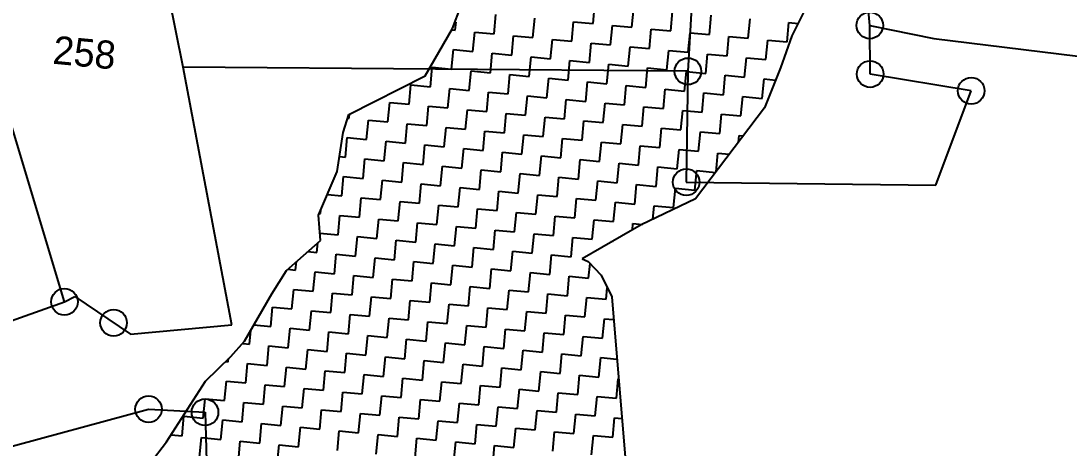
# Model space of a CAD drawing. Header units: metres. Extents: x 279090 to 282389, y 2073542 to 2078104.
# Drawn here: x 279539.4 to 279876.3, y 2077373.9 to 2077511 of the extents above; entities that cross this region are included whole.
import ezdxf
from ezdxf.enums import TextEntityAlignment as Align

# ---------------------------------------------------------------- set-up
doc = ezdxf.new("R2010")
doc.units = ezdxf.units.M
doc.header["$LTSCALE"] = 0.3
doc.header["$MEASUREMENT"] = 0
for name, color, linetype in [('POLY_HATCH', 12, 'Continuous'), ('POLY_PARCEL', 6, 'Continuous'), ('TEXT_PARCEL', 7, 'Continuous')]:
    doc.layers.add(name, color=color, linetype=linetype)
doc.styles.add('TEXT_MAP', font='', dxfattribs={"height": 1.8})
doc.styles.get('TEXT_MAP').set_extended_font_data('Kruti Dev 050')

msp = doc.modelspace()

# ---------------------------------------------------------------- linework, layer by layer
for centre in [(279812.2, 2077509.56), (279753.77, 2077494.81), (279812.33, 2077493.93), (279844.8, 2077488.57), (279753.22, 2077459.21), (279553.39, 2077420.79), (279569.19, 2077414.08), (279580.43, 2077386.32), (279598.56, 2077385.34)]:
    msp.add_circle(centre, 4.27)
at = {"layer": 'POLY_HATCH'}
for p, q in [((279678.07, 2077508.53), (279680.73, 2077515.62)), ((279791.29, 2077514.53), (279787.18, 2077506.25)), ((279669.3, 2077493.36), (279678.07, 2077508.53)), ((279787.18, 2077506.25), (279783.54, 2077495.93)), ((279783.54, 2077495.93), (279778.33, 2077483.08)), ((279644.81, 2077481), (279669.3, 2077493.36)), ((279778.33, 2077483.08), (279756.24, 2077453.83)), ((279642.92, 2077475.18), (279644.81, 2077481)), ((279641.08, 2077462.69), (279642.92, 2077475.18)), ((279635.08, 2077448.59), (279641.08, 2077462.69)), ((279756.24, 2077453.83), (279738.79, 2077445.48)), ((279635.66, 2077440.53), (279635.08, 2077448.59)), ((279738.79, 2077445.48), (279719.76, 2077434.61)), ((279624.75, 2077430.9), (279635.66, 2077440.53)), ((279719.76, 2077434.61), (279721.68, 2077433.76)), ((279721.68, 2077433.76), (279725.93, 2077429.36)), ((279620.04, 2077423.34), (279624.75, 2077430.9)), ((279725.93, 2077429.36), (279729.28, 2077422.38)), ((279611.28, 2077408.17), (279620.04, 2077423.34)), ((279729.28, 2077422.38), (279734.59, 2077358.55)), ((279606.81, 2077403.26), (279611.28, 2077408.17)), ((279598.74, 2077395.35), (279606.81, 2077403.26)), ((279586.23, 2077375.86), (279598.74, 2077395.35)), ((279598.74, 2077395.35), (279598.74, 2077395.35)), ((279580.92, 2077369.03), (279586.23, 2077375.86))]:
    msp.add_line(p, q, dxfattribs=at)
at = {"layer": 'POLY_HATCH', "linetype": 'Continuous'}
for p, q in [((279723.26, 2077510.13), (279723.85, 2077516.37)), ((279691.48, 2077506.83), (279692.06, 2077513.07)), ((279735.74, 2077508.95), (279736.33, 2077515.19)), ((279748.22, 2077507.78), (279748.81, 2077514.02)), ((279760.7, 2077506.6), (279761.28, 2077512.84)), ((279679, 2077508.01), (279679.24, 2077510.56)), ((279703.96, 2077505.66), (279704.54, 2077511.89)), ((279716.43, 2077504.48), (279717.02, 2077510.72)), ((279717.02, 2077510.72), (279723.26, 2077510.13)), ((279728.91, 2077503.3), (279729.5, 2077509.54)), ((279729.5, 2077509.54), (279735.74, 2077508.95)), ((279773.17, 2077505.43), (279773.76, 2077511.66)), ((279785.65, 2077504.25), (279786.24, 2077510.49)), ((279786.24, 2077510.49), (279789.15, 2077510.21)), ((279677.83, 2077508.12), (279679, 2077508.01)), ((279684.65, 2077501.18), (279685.24, 2077507.42)), ((279685.24, 2077507.42), (279691.48, 2077506.83)), ((279697.13, 2077500), (279697.72, 2077506.24)), ((279697.72, 2077506.24), (279703.96, 2077505.66)), ((279741.39, 2077502.13), (279741.98, 2077508.37)), ((279741.98, 2077508.37), (279748.22, 2077507.78)), ((279753.87, 2077500.95), (279754.46, 2077507.19)), ((279754.46, 2077507.19), (279760.7, 2077506.6)), ((279766.35, 2077499.77), (279766.94, 2077506.01)), ((279766.94, 2077506.01), (279773.17, 2077505.43)), ((279709.61, 2077498.83), (279710.19, 2077505.07)), ((279710.19, 2077505.07), (279716.43, 2077504.48)), ((279722.08, 2077497.65), (279722.67, 2077503.89)), ((279722.67, 2077503.89), (279728.91, 2077503.3)), ((279734.56, 2077496.48), (279735.15, 2077502.72)), ((279735.15, 2077502.72), (279741.39, 2077502.13)), ((279778.83, 2077498.6), (279779.41, 2077504.84)), ((279779.41, 2077504.84), (279785.65, 2077504.25)), ((279677.82, 2077495.53), (279678.41, 2077501.77)), ((279678.41, 2077501.77), (279684.65, 2077501.18)), ((279690.3, 2077494.35), (279690.89, 2077500.59)), ((279690.89, 2077500.59), (279697.13, 2077500)), ((279702.78, 2077493.18), (279703.37, 2077499.42)), ((279703.37, 2077499.42), (279709.61, 2077498.83)), ((279747.04, 2077495.3), (279747.63, 2077501.54)), ((279747.63, 2077501.54), (279753.87, 2077500.95)), ((279759.52, 2077494.12), (279760.11, 2077500.36)), ((279760.11, 2077500.36), (279766.35, 2077499.77)), ((279772, 2077492.95), (279772.59, 2077499.19)), ((279772.59, 2077499.19), (279778.83, 2077498.6)), ((279671, 2077489.88), (279671.58, 2077496.12)), ((279671.58, 2077496.12), (279677.82, 2077495.53)), ((279715.26, 2077492), (279715.85, 2077498.24)), ((279715.85, 2077498.24), (279722.08, 2077497.65)), ((279727.74, 2077490.82), (279728.32, 2077497.06)), ((279728.32, 2077497.06), (279734.56, 2077496.48)), ((279740.21, 2077489.65), (279740.8, 2077495.89)), ((279740.8, 2077495.89), (279747.04, 2077495.3)), ((279683.47, 2077488.7), (279684.06, 2077494.94)), ((279684.06, 2077494.94), (279690.3, 2077494.35)), ((279695.95, 2077487.53), (279696.54, 2077493.77)), ((279696.54, 2077493.77), (279702.78, 2077493.18)), ((279708.43, 2077486.35), (279709.02, 2077492.59)), ((279709.02, 2077492.59), (279715.26, 2077492)), ((279752.69, 2077488.47), (279753.28, 2077494.71)), ((279753.28, 2077494.71), (279759.52, 2077494.12)), ((279765.17, 2077487.3), (279765.76, 2077493.54)), ((279765.76, 2077493.54), (279772, 2077492.95)), ((279777.65, 2077486.12), (279778.24, 2077492.36)), ((279778.24, 2077492.36), (279781.95, 2077492.01)), ((279664.17, 2077484.23), (279664.76, 2077490.47)), ((279664.76, 2077490.47), (279671, 2077489.88)), ((279676.65, 2077483.05), (279677.23, 2077489.29)), ((279677.23, 2077489.29), (279683.47, 2077488.7)), ((279720.91, 2077485.17), (279721.5, 2077491.41)), ((279721.5, 2077491.41), (279727.74, 2077490.82)), ((279733.39, 2077484), (279733.97, 2077490.24)), ((279733.97, 2077490.24), (279740.21, 2077489.65)), ((279745.87, 2077482.82), (279746.45, 2077489.06)), ((279746.45, 2077489.06), (279752.69, 2077488.47)), ((279689.12, 2077481.88), (279689.71, 2077488.11)), ((279689.71, 2077488.11), (279695.95, 2077487.53)), ((279701.6, 2077480.7), (279702.19, 2077486.94)), ((279702.19, 2077486.94), (279708.43, 2077486.35)), ((279714.08, 2077479.52), (279714.67, 2077485.76)), ((279714.67, 2077485.76), (279720.91, 2077485.17)), ((279758.34, 2077481.65), (279758.93, 2077487.88)), ((279758.93, 2077487.88), (279765.17, 2077487.3)), ((279770.82, 2077480.47), (279771.41, 2077486.71)), ((279771.41, 2077486.71), (279777.65, 2077486.12)), ((279657.34, 2077478.58), (279657.93, 2077484.82)), ((279657.93, 2077484.82), (279664.17, 2077484.23)), ((279669.82, 2077477.4), (279670.41, 2077483.64)), ((279670.41, 2077483.64), (279676.65, 2077483.05)), ((279682.3, 2077476.22), (279682.89, 2077482.46)), ((279682.89, 2077482.46), (279689.12, 2077481.88)), ((279726.56, 2077478.35), (279727.15, 2077484.59)), ((279727.15, 2077484.59), (279733.39, 2077484)), ((279739.04, 2077477.17), (279739.63, 2077483.41)), ((279739.63, 2077483.41), (279745.87, 2077482.82)), ((279751.52, 2077475.99), (279752.1, 2077482.23)), ((279752.1, 2077482.23), (279758.34, 2077481.65)), ((279644.42, 2077479.79), (279644.86, 2077479.75)), ((279644.86, 2077479.75), (279644.99, 2077481.1)), ((279650.51, 2077472.93), (279651.1, 2077479.16)), ((279651.1, 2077479.16), (279657.34, 2077478.58)), ((279694.78, 2077475.05), (279695.36, 2077481.29)), ((279695.36, 2077481.29), (279701.6, 2077480.7)), ((279707.25, 2077473.87), (279707.84, 2077480.11)), ((279707.84, 2077480.11), (279714.08, 2077479.52)), ((279719.73, 2077472.7), (279720.32, 2077478.93)), ((279720.32, 2077478.93), (279726.56, 2077478.35)), ((279763.99, 2077474.82), (279764.58, 2077481.06)), ((279764.58, 2077481.06), (279770.82, 2077480.47)), ((279662.99, 2077471.75), (279663.58, 2077477.99)), ((279663.58, 2077477.99), (279669.82, 2077477.4)), ((279675.47, 2077470.57), (279676.06, 2077476.81)), ((279676.06, 2077476.81), (279682.3, 2077476.22)), ((279687.95, 2077469.4), (279688.54, 2077475.64)), ((279688.54, 2077475.64), (279694.78, 2077475.05)), ((279732.21, 2077471.52), (279732.8, 2077477.76)), ((279732.8, 2077477.76), (279739.04, 2077477.17)), ((279744.69, 2077470.34), (279745.28, 2077476.58)), ((279745.28, 2077476.58), (279751.52, 2077475.99)), ((279757.17, 2077469.17), (279757.76, 2077475.41)), ((279757.76, 2077475.41), (279763.99, 2077474.82)), ((279643.69, 2077467.27), (279644.27, 2077473.51)), ((279644.27, 2077473.51), (279650.51, 2077472.93)), ((279656.16, 2077466.1), (279656.75, 2077472.34)), ((279656.75, 2077472.34), (279662.99, 2077471.75)), ((279700.43, 2077468.22), (279701.01, 2077474.46)), ((279701.01, 2077474.46), (279707.25, 2077473.87)), ((279712.9, 2077467.04), (279713.49, 2077473.28)), ((279713.49, 2077473.28), (279719.73, 2077472.7)), ((279725.38, 2077465.87), (279725.97, 2077472.11)), ((279725.97, 2077472.11), (279732.21, 2077471.52)), ((279770.03, 2077472.1), (279770.23, 2077474.23)), ((279770.23, 2077474.23), (279771.55, 2077474.11)), ((279668.64, 2077464.92), (279669.23, 2077471.16)), ((279669.23, 2077471.16), (279675.47, 2077470.57)), ((279681.12, 2077463.75), (279681.71, 2077469.98)), ((279681.71, 2077469.98), (279687.95, 2077469.4)), ((279693.6, 2077462.57), (279694.19, 2077468.81)), ((279694.19, 2077468.81), (279700.43, 2077468.22)), ((279737.86, 2077464.69), (279738.45, 2077470.93)), ((279738.45, 2077470.93), (279744.69, 2077470.34)), ((279750.34, 2077463.52), (279750.93, 2077469.75)), ((279750.93, 2077469.75), (279757.17, 2077469.17)), ((279762.84, 2077462.57), (279763.41, 2077468.58)), ((279763.41, 2077468.58), (279767.11, 2077468.23)), ((279641.78, 2077467.45), (279643.69, 2077467.27)), ((279649.34, 2077460.45), (279649.93, 2077466.69)), ((279649.93, 2077466.69), (279656.16, 2077466.1)), ((279661.82, 2077459.27), (279662.4, 2077465.51)), ((279662.4, 2077465.51), (279668.64, 2077464.92)), ((279706.08, 2077461.39), (279706.67, 2077467.63)), ((279706.67, 2077467.63), (279712.9, 2077467.04)), ((279718.56, 2077460.22), (279719.14, 2077466.46)), ((279719.14, 2077466.46), (279725.38, 2077465.87)), ((279731.03, 2077459.04), (279731.62, 2077465.28)), ((279731.62, 2077465.28), (279737.86, 2077464.69)), ((279674.29, 2077458.09), (279674.88, 2077464.33)), ((279674.88, 2077464.33), (279681.12, 2077463.75)), ((279686.77, 2077456.92), (279687.36, 2077463.16)), ((279687.36, 2077463.16), (279693.6, 2077462.57)), ((279699.25, 2077455.74), (279699.84, 2077461.98)), ((279699.84, 2077461.98), (279706.08, 2077461.39)), ((279743.51, 2077457.86), (279744.1, 2077464.1)), ((279744.1, 2077464.1), (279750.34, 2077463.52)), ((279755.99, 2077456.69), (279756.58, 2077462.93)), ((279756.58, 2077462.93), (279762.67, 2077462.35)), ((279642.51, 2077454.8), (279643.1, 2077461.04)), ((279643.1, 2077461.04), (279649.34, 2077460.45)), ((279654.99, 2077453.62), (279655.58, 2077459.86)), ((279655.58, 2077459.86), (279661.82, 2077459.27)), ((279667.47, 2077452.44), (279668.05, 2077458.68)), ((279668.05, 2077458.68), (279674.29, 2077458.09)), ((279711.73, 2077454.57), (279712.32, 2077460.81)), ((279712.32, 2077460.81), (279718.56, 2077460.22)), ((279724.21, 2077453.39), (279724.8, 2077459.63)), ((279724.8, 2077459.63), (279731.03, 2077459.04)), ((279736.69, 2077452.21), (279737.27, 2077458.45)), ((279737.27, 2077458.45), (279743.51, 2077457.86)), ((279637.91, 2077455.23), (279642.51, 2077454.8)), ((279679.94, 2077451.27), (279680.53, 2077457.51)), ((279680.53, 2077457.51), (279686.77, 2077456.92)), ((279692.42, 2077450.09), (279693.01, 2077456.33)), ((279693.01, 2077456.33), (279699.25, 2077455.74)), ((279704.9, 2077448.91), (279705.49, 2077455.15)), ((279705.49, 2077455.15), (279711.73, 2077454.57)), ((279749.16, 2077451.04), (279749.75, 2077457.28)), ((279749.75, 2077457.28), (279755.99, 2077456.69)), ((279648.16, 2077447.97), (279648.75, 2077454.21)), ((279648.75, 2077454.21), (279654.99, 2077453.62)), ((279660.64, 2077446.79), (279661.23, 2077453.03)), ((279661.23, 2077453.03), (279667.47, 2077452.44)), ((279673.12, 2077445.62), (279673.71, 2077451.86)), ((279673.71, 2077451.86), (279679.94, 2077451.27)), ((279717.38, 2077447.74), (279717.97, 2077453.98)), ((279717.97, 2077453.98), (279724.21, 2077453.39)), ((279729.86, 2077446.56), (279730.45, 2077452.8)), ((279730.45, 2077452.8), (279736.69, 2077452.21)), ((279742.51, 2077447.26), (279742.92, 2077451.63)), ((279742.92, 2077451.63), (279749.16, 2077451.04)), ((279635.34, 2077449.18), (279635.68, 2077449.14)), ((279635.68, 2077449.14), (279635.79, 2077450.24)), ((279641.33, 2077442.32), (279641.92, 2077448.56)), ((279641.92, 2077448.56), (279648.16, 2077447.97)), ((279685.6, 2077444.44), (279686.18, 2077450.68)), ((279686.18, 2077450.68), (279692.42, 2077450.09)), ((279698.07, 2077443.26), (279698.66, 2077449.5)), ((279698.66, 2077449.5), (279704.9, 2077448.91)), ((279710.55, 2077442.09), (279711.14, 2077448.33)), ((279711.14, 2077448.33), (279717.38, 2077447.74)), ((279653.81, 2077441.14), (279654.4, 2077447.38)), ((279654.4, 2077447.38), (279660.64, 2077446.79)), ((279666.29, 2077439.97), (279666.88, 2077446.2)), ((279666.88, 2077446.2), (279673.12, 2077445.62)), ((279678.77, 2077438.79), (279679.36, 2077445.03)), ((279679.36, 2077445.03), (279685.6, 2077444.44)), ((279723.03, 2077440.91), (279723.62, 2077447.15)), ((279723.62, 2077447.15), (279729.86, 2077446.56)), ((279735.9, 2077443.83), (279736.1, 2077445.97)), ((279736.1, 2077445.97), (279739.21, 2077445.68)), ((279635.49, 2077442.87), (279641.33, 2077442.32)), ((279646.98, 2077435.49), (279647.57, 2077441.73)), ((279647.57, 2077441.73), (279653.81, 2077441.14)), ((279691.25, 2077437.61), (279691.84, 2077443.85)), ((279691.84, 2077443.85), (279698.07, 2077443.26)), ((279703.73, 2077436.44), (279704.31, 2077442.68)), ((279704.31, 2077442.68), (279710.55, 2077442.09)), ((279716.2, 2077435.26), (279716.79, 2077441.5)), ((279716.79, 2077441.5), (279723.03, 2077440.91)), ((279634.51, 2077436.67), (279634.8, 2077439.78)), ((279659.46, 2077434.31), (279660.05, 2077440.55)), ((279660.05, 2077440.55), (279666.29, 2077439.97)), ((279671.94, 2077433.14), (279672.53, 2077439.38)), ((279672.53, 2077439.38), (279678.77, 2077438.79)), ((279684.42, 2077431.96), (279685.01, 2077438.2)), ((279685.01, 2077438.2), (279691.25, 2077437.61)), ((279729.24, 2077440.03), (279729.27, 2077440.32)), ((279729.27, 2077440.32), (279729.69, 2077440.28)), ((279631.59, 2077436.94), (279634.51, 2077436.67)), ((279640.16, 2077429.84), (279640.75, 2077436.08)), ((279640.75, 2077436.08), (279646.98, 2077435.49)), ((279652.64, 2077428.66), (279653.22, 2077434.9)), ((279653.22, 2077434.9), (279659.46, 2077434.31)), ((279696.9, 2077430.79), (279697.49, 2077437.02)), ((279697.49, 2077437.02), (279703.73, 2077436.44)), ((279709.38, 2077429.61), (279709.96, 2077435.85)), ((279709.96, 2077435.85), (279716.2, 2077435.26)), ((279625.15, 2077431.25), (279627.68, 2077431.02)), ((279627.68, 2077431.02), (279627.93, 2077433.71)), ((279665.11, 2077427.49), (279665.7, 2077433.73)), ((279665.7, 2077433.73), (279671.94, 2077433.14)), ((279677.59, 2077426.31), (279678.18, 2077432.55)), ((279678.18, 2077432.55), (279684.42, 2077431.96)), ((279690.07, 2077425.13), (279690.66, 2077431.37)), ((279690.66, 2077431.37), (279696.9, 2077430.79)), ((279721.85, 2077428.43), (279722.3, 2077433.12)), ((279633.33, 2077424.19), (279633.92, 2077430.43)), ((279633.92, 2077430.43), (279640.16, 2077429.84)), ((279645.81, 2077423.01), (279646.4, 2077429.25)), ((279646.4, 2077429.25), (279652.64, 2077428.66)), ((279658.29, 2077421.84), (279658.87, 2077428.07)), ((279658.87, 2077428.07), (279665.11, 2077427.49)), ((279702.55, 2077423.96), (279703.14, 2077430.2)), ((279703.14, 2077430.2), (279709.38, 2077429.61)), ((279715.03, 2077422.78), (279715.62, 2077429.02)), ((279715.62, 2077429.02), (279721.85, 2077428.43)), ((279626.5, 2077418.54), (279627.09, 2077424.78)), ((279627.09, 2077424.78), (279633.33, 2077424.19)), ((279670.77, 2077420.66), (279671.35, 2077426.9)), ((279671.35, 2077426.9), (279677.59, 2077426.31)), ((279683.24, 2077419.48), (279683.83, 2077425.72)), ((279683.83, 2077425.72), (279690.07, 2077425.13)), ((279695.72, 2077418.31), (279696.31, 2077424.55)), ((279696.31, 2077424.55), (279702.55, 2077423.96)), ((279727.51, 2077421.61), (279727.86, 2077425.34)), ((279638.98, 2077417.36), (279639.57, 2077423.6)), ((279639.57, 2077423.6), (279645.81, 2077423.01)), ((279651.46, 2077416.18), (279652.05, 2077422.42)), ((279652.05, 2077422.42), (279658.29, 2077421.84)), ((279663.94, 2077415.01), (279664.53, 2077421.25)), ((279664.53, 2077421.25), (279670.77, 2077420.66)), ((279708.2, 2077417.13), (279708.79, 2077423.37)), ((279708.79, 2077423.37), (279715.03, 2077422.78)), ((279720.68, 2077415.95), (279721.27, 2077422.19)), ((279721.27, 2077422.19), (279727.51, 2077421.61)), ((279619.68, 2077412.89), (279620.26, 2077419.13)), ((279620.26, 2077419.13), (279626.5, 2077418.54)), ((279632.15, 2077411.71), (279632.74, 2077417.95)), ((279632.74, 2077417.95), (279638.98, 2077417.36)), ((279676.42, 2077413.83), (279677, 2077420.07)), ((279677, 2077420.07), (279683.24, 2077419.48)), ((279688.89, 2077412.66), (279689.48, 2077418.9)), ((279689.48, 2077418.9), (279695.72, 2077418.31)), ((279644.63, 2077410.53), (279645.22, 2077416.77)), ((279645.22, 2077416.77), (279651.46, 2077416.18)), ((279657.11, 2077409.36), (279657.7, 2077415.6)), ((279657.7, 2077415.6), (279663.94, 2077415.01)), ((279669.59, 2077408.18), (279670.18, 2077414.42)), ((279670.18, 2077414.42), (279676.42, 2077413.83)), ((279701.37, 2077411.48), (279701.96, 2077417.72)), ((279701.96, 2077417.72), (279708.2, 2077417.13)), ((279713.85, 2077410.3), (279714.44, 2077416.54)), ((279714.44, 2077416.54), (279720.68, 2077415.95)), ((279726.33, 2077409.13), (279726.92, 2077415.37)), ((279726.92, 2077415.37), (279729.88, 2077415.09)), ((279612.85, 2077407.23), (279613.26, 2077411.6)), ((279614.29, 2077413.39), (279619.68, 2077412.89)), ((279625.33, 2077406.06), (279625.91, 2077412.3)), ((279625.91, 2077412.3), (279632.15, 2077411.71)), ((279637.8, 2077404.88), (279638.39, 2077411.12)), ((279638.39, 2077411.12), (279644.63, 2077410.53)), ((279682.07, 2077407), (279682.66, 2077413.24)), ((279682.66, 2077413.24), (279688.89, 2077412.66)), ((279694.55, 2077405.83), (279695.13, 2077412.07)), ((279695.13, 2077412.07), (279701.37, 2077411.48)), ((279650.28, 2077403.71), (279650.87, 2077409.95)), ((279650.87, 2077409.95), (279657.11, 2077409.36)), ((279662.76, 2077402.53), (279663.35, 2077408.77)), ((279663.35, 2077408.77), (279669.59, 2077408.18)), ((279707.02, 2077404.65), (279707.61, 2077410.89)), ((279707.61, 2077410.89), (279713.85, 2077410.3)), ((279719.5, 2077403.48), (279720.09, 2077409.72)), ((279720.09, 2077409.72), (279726.33, 2077409.13)), ((279610.85, 2077407.42), (279612.85, 2077407.23)), ((279618.5, 2077400.41), (279619.09, 2077406.65)), ((279619.09, 2077406.65), (279625.33, 2077406.06)), ((279630.98, 2077399.23), (279631.57, 2077405.47)), ((279631.57, 2077405.47), (279637.8, 2077404.88)), ((279643.46, 2077398.06), (279644.04, 2077404.29)), ((279644.04, 2077404.29), (279650.28, 2077403.71)), ((279675.24, 2077401.35), (279675.83, 2077407.59)), ((279675.83, 2077407.59), (279682.07, 2077407)), ((279687.72, 2077400.18), (279688.31, 2077406.42)), ((279688.31, 2077406.42), (279694.55, 2077405.83)), ((279700.2, 2077399), (279700.78, 2077405.24)), ((279700.78, 2077405.24), (279707.02, 2077404.65)), ((279605.18, 2077401.66), (279606.02, 2077401.58)), ((279606.02, 2077401.58), (279606.11, 2077402.57)), ((279611.67, 2077394.76), (279612.26, 2077401)), ((279612.26, 2077401), (279618.5, 2077400.41)), ((279655.93, 2077396.88), (279656.52, 2077403.12)), ((279656.52, 2077403.12), (279662.76, 2077402.53)), ((279668.41, 2077395.7), (279669, 2077401.94)), ((279669, 2077401.94), (279675.24, 2077401.35)), ((279712.68, 2077397.83), (279713.26, 2077404.06)), ((279713.26, 2077404.06), (279719.5, 2077403.48)), ((279725.15, 2077396.65), (279725.74, 2077402.89)), ((279725.74, 2077402.89), (279730.94, 2077402.4)), ((279624.15, 2077393.58), (279624.74, 2077399.82)), ((279624.74, 2077399.82), (279630.98, 2077399.23)), ((279636.63, 2077392.4), (279637.22, 2077398.64)), ((279637.22, 2077398.64), (279643.46, 2077398.06)), ((279680.89, 2077394.53), (279681.48, 2077400.77)), ((279681.48, 2077400.77), (279687.72, 2077400.18)), ((279693.37, 2077393.35), (279693.96, 2077399.59)), ((279693.96, 2077399.59), (279700.2, 2077399)), ((279705.85, 2077392.17), (279706.44, 2077398.41)), ((279706.44, 2077398.41), (279712.68, 2077397.83)), ((279604.84, 2077389.11), (279605.43, 2077395.34)), ((279605.43, 2077395.34), (279611.67, 2077394.76)), ((279649.11, 2077391.23), (279649.7, 2077397.47)), ((279649.7, 2077397.47), (279655.93, 2077396.88)), ((279661.59, 2077390.05), (279662.17, 2077396.29)), ((279662.17, 2077396.29), (279668.41, 2077395.7)), ((279674.06, 2077388.88), (279674.65, 2077395.11)), ((279674.65, 2077395.11), (279680.89, 2077394.53)), ((279718.33, 2077391), (279718.91, 2077397.24)), ((279718.91, 2077397.24), (279725.15, 2077396.65)), ((279730.8, 2077389.82), (279731.39, 2077396.06)), ((279731.39, 2077396.06), (279731.47, 2077396.05)), ((279617.32, 2077387.93), (279617.91, 2077394.17)), ((279617.91, 2077394.17), (279624.15, 2077393.58)), ((279629.8, 2077386.75), (279630.39, 2077392.99)), ((279630.39, 2077392.99), (279636.63, 2077392.4)), ((279642.28, 2077385.58), (279642.87, 2077391.82)), ((279642.87, 2077391.82), (279649.11, 2077391.23)), ((279686.54, 2077387.7), (279687.13, 2077393.94)), ((279687.13, 2077393.94), (279693.37, 2077393.35)), ((279699.02, 2077386.52), (279699.61, 2077392.76)), ((279699.61, 2077392.76), (279705.85, 2077392.17)), ((279711.5, 2077385.35), (279712.09, 2077391.59)), ((279712.09, 2077391.59), (279718.33, 2077391)), ((279598.02, 2077383.45), (279598.61, 2077389.69)), ((279598.61, 2077389.69), (279604.84, 2077389.11)), ((279610.5, 2077382.28), (279611.08, 2077388.52)), ((279611.08, 2077388.52), (279617.32, 2077387.93)), ((279654.76, 2077384.4), (279655.35, 2077390.64)), ((279655.35, 2077390.64), (279661.59, 2077390.05)), ((279667.24, 2077383.22), (279667.82, 2077389.46)), ((279667.82, 2077389.46), (279674.06, 2077388.88)), ((279679.71, 2077382.05), (279680.3, 2077388.29)), ((279680.3, 2077388.29), (279686.54, 2077387.7)), ((279723.98, 2077384.17), (279724.57, 2077390.41)), ((279724.57, 2077390.41), (279730.8, 2077389.82)), ((279622.97, 2077381.1), (279623.56, 2077387.34)), ((279623.56, 2077387.34), (279629.8, 2077386.75)), ((279635.45, 2077379.93), (279636.04, 2077386.16)), ((279636.04, 2077386.16), (279642.28, 2077385.58)), ((279647.93, 2077378.75), (279648.52, 2077384.99)), ((279648.52, 2077384.99), (279654.76, 2077384.4)), ((279692.19, 2077380.87), (279692.78, 2077387.11)), ((279692.78, 2077387.11), (279699.02, 2077386.52)), ((279704.67, 2077379.7), (279705.26, 2077385.94)), ((279705.26, 2077385.94), (279711.5, 2077385.35)), ((279717.15, 2077378.52), (279717.74, 2077384.76)), ((279717.74, 2077384.76), (279723.98, 2077384.17)), ((279591.19, 2077377.8), (279591.78, 2077384.04)), ((279591.78, 2077384.04), (279598.02, 2077383.45)), ((279603.67, 2077376.63), (279604.26, 2077382.87)), ((279604.26, 2077382.87), (279610.5, 2077382.28)), ((279616.15, 2077375.45), (279616.74, 2077381.69)), ((279616.74, 2077381.69), (279622.97, 2077381.1)), ((279660.41, 2077377.57), (279661, 2077383.81)), ((279661, 2077383.81), (279667.24, 2077383.22)), ((279672.89, 2077376.4), (279673.48, 2077382.64)), ((279673.48, 2077382.64), (279679.71, 2077382.05)), ((279685.37, 2077375.22), (279685.95, 2077381.46)), ((279685.95, 2077381.46), (279692.19, 2077380.87)), ((279729.63, 2077377.34), (279730.22, 2077383.58)), ((279730.22, 2077383.58), (279732.53, 2077383.37)), ((279587.69, 2077378.13), (279591.19, 2077377.8)), ((279628.63, 2077374.27), (279629.21, 2077380.51)), ((279629.21, 2077380.51), (279635.45, 2077379.93)), ((279641.1, 2077373.1), (279641.69, 2077379.34)), ((279641.69, 2077379.34), (279647.93, 2077378.75)), ((279653.58, 2077371.92), (279654.17, 2077378.16)), ((279654.17, 2077378.16), (279660.41, 2077377.57)), ((279697.84, 2077374.04), (279698.43, 2077380.28)), ((279698.43, 2077380.28), (279704.67, 2077379.7)), ((279710.32, 2077372.87), (279710.91, 2077379.11)), ((279710.91, 2077379.11), (279717.15, 2077378.52)), ((279722.8, 2077371.69), (279723.39, 2077377.93)), ((279723.39, 2077377.93), (279729.63, 2077377.34)), ((279596.84, 2077370.98), (279597.43, 2077377.22)), ((279597.43, 2077377.22), (279603.67, 2077376.63)), ((279609.32, 2077369.8), (279609.91, 2077376.04)), ((279609.91, 2077376.04), (279616.15, 2077375.45)), ((279621.8, 2077368.62), (279622.39, 2077374.86)), ((279622.39, 2077374.86), (279628.63, 2077374.27)), ((279666.06, 2077370.75), (279666.65, 2077376.99)), ((279666.65, 2077376.99), (279672.89, 2077376.4)), ((279678.54, 2077369.57), (279679.13, 2077375.81)), ((279679.13, 2077375.81), (279685.37, 2077375.22)), ((279691.02, 2077368.39), (279691.61, 2077374.63)), ((279691.61, 2077374.63), (279697.84, 2077374.04))]:
    msp.add_line(p, q, dxfattribs=at)
at = {"layer": 'POLY_PARCEL'}
for p, q in [((279758.78, 2077584.4), (279753.77, 2077494.81)), ((279591.57, 2077496.18), (279580.88, 2077549.15)), ((279812.2, 2077509.56), (279809.95, 2077536.76)), ((279553.39, 2077420.79), (279520.45, 2077530.23)), ((279812.33, 2077493.93), (279812.2, 2077509.56)), ((279812.2, 2077509.56), (279832.8, 2077505.33)), ((279832.8, 2077505.33), (279901.96, 2077496.85)), ((279753.77, 2077494.81), (279591.57, 2077496.18)), ((279607.18, 2077413.4), (279591.57, 2077496.18)), ((279753.77, 2077494.81), (279753.22, 2077459.21)), ((279844.8, 2077488.57), (279812.33, 2077493.93)), ((279833.49, 2077458.21), (279844.8, 2077488.57)), ((279753.22, 2077459.21), (279833.49, 2077458.21)), ((279553.39, 2077420.79), (279556.75, 2077422.47)), ((279556.75, 2077422.47), (279574.62, 2077410.41)), ((279449.13, 2077383.73), (279553.39, 2077420.79)), ((279574.62, 2077410.41), (279607.18, 2077413.4)), ((279459.08, 2077353.47), (279580.43, 2077386.32)), ((279580.43, 2077386.32), (279598.56, 2077385.34)), ((279598.56, 2077385.34), (279600.85, 2077308.33))]:
    msp.add_line(p, q, dxfattribs=at)

# ---------------------------------------------------------------- texts
at = {"layer": 'TEXT_PARCEL', "style": 'TEXT_MAP'}
msp.add_text('258', height=9.024, rotation=354.6152, dxfattribs=at).set_placement((279559.82, 2077500.83), align=Align.MIDDLE)

doc.saveas('drawing.dxf')
